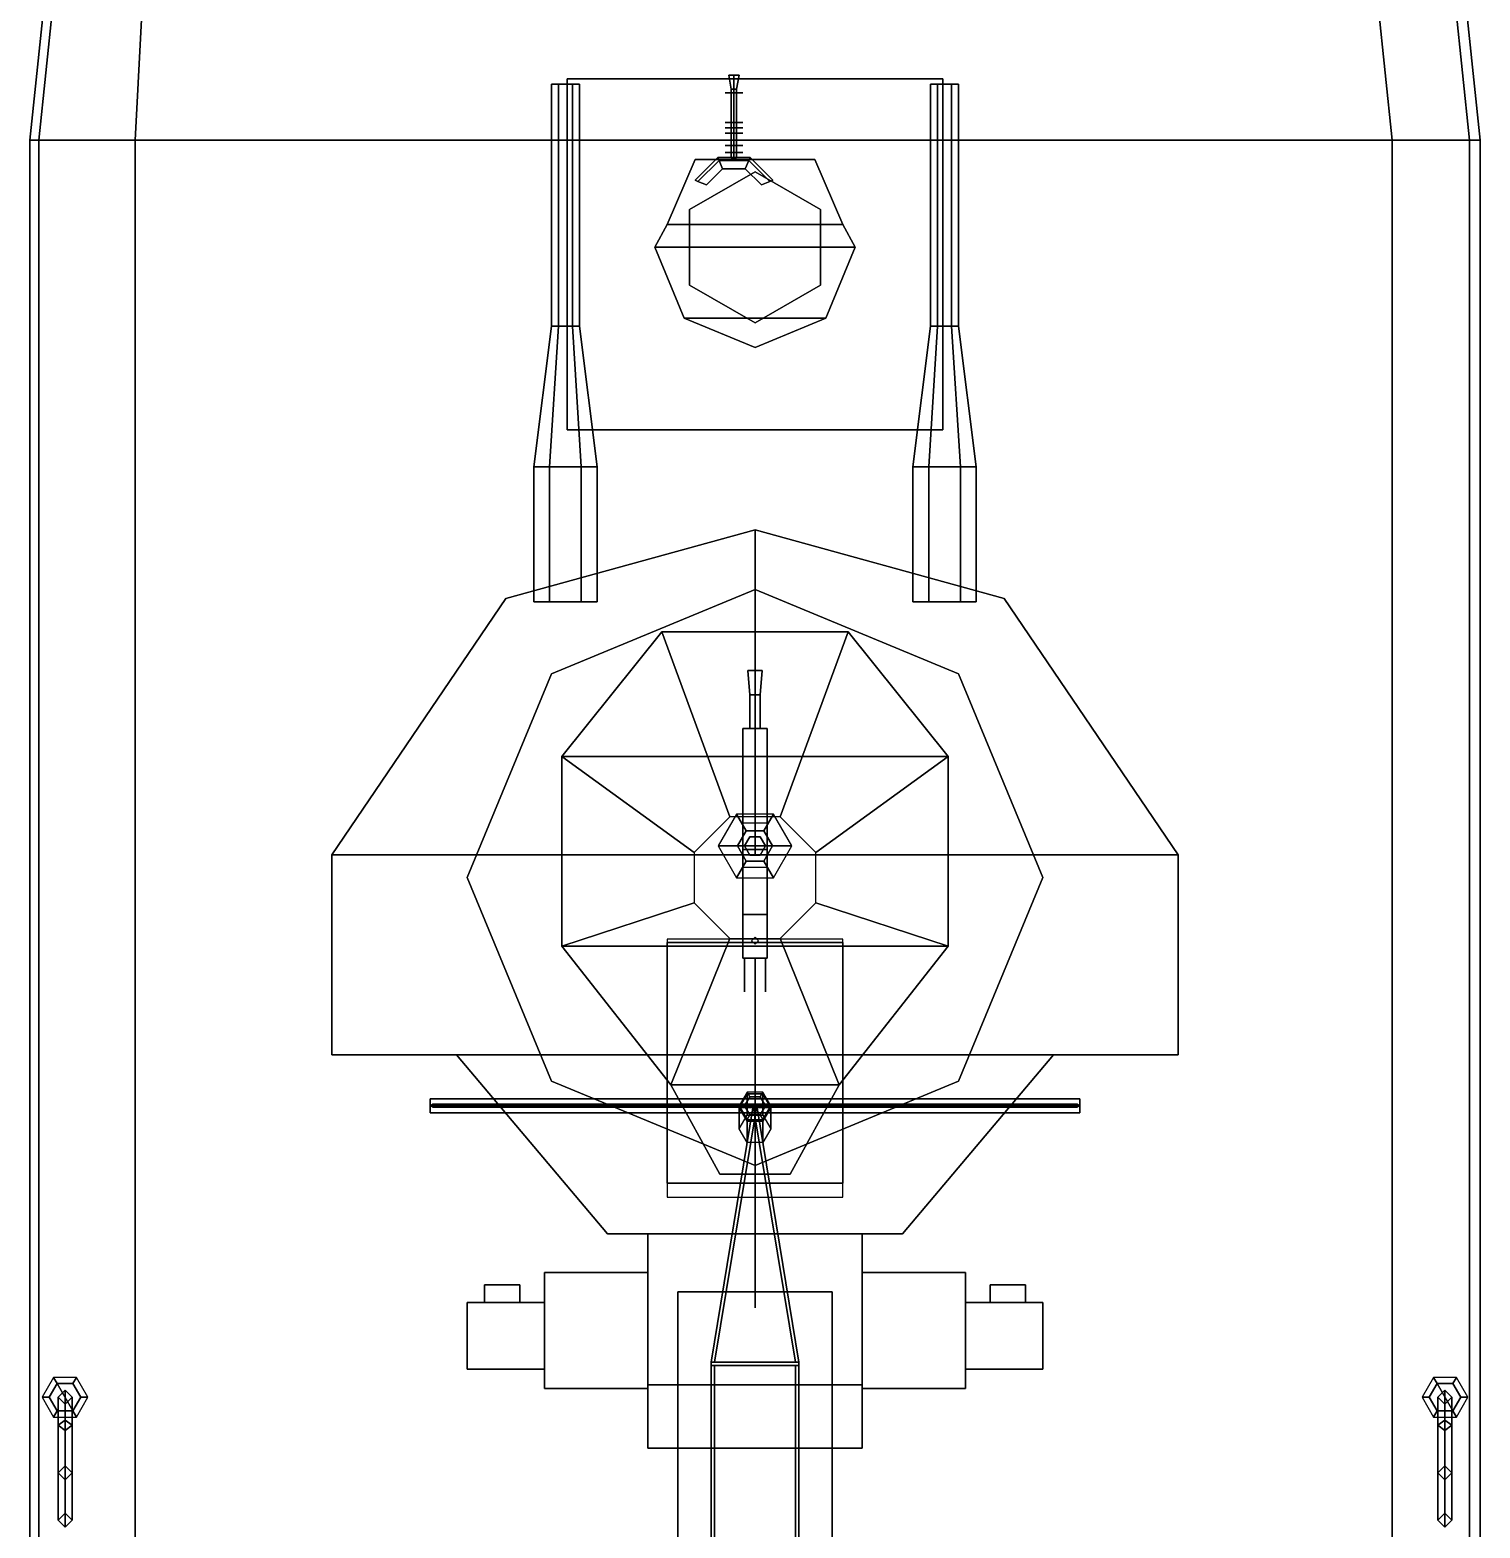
# Model space of a CAD drawing. Header units: millimetres. Extents: x -4.1 to 4.1, y -26.8 to 25.6.
# Drawn here: x -4.13 to 4.13, y 5.96 to 14.49 of the extents above; entities that cross this region are included whole.
import ezdxf

# ---------------------------------------------------------------- set-up
doc = ezdxf.new("R2010")
doc.units = ezdxf.units.MM
for name, color, linetype in [('barrel', 1, 'Continuous'), ('flag1', 1, 'Continuous'), ('flag2', 1, 'Continuous'), ('flag3', 1, 'Continuous'), ('gun', 1, 'Continuous'), ('gun_mount', 3, 'Continuous'), ('railing', 3, 'Continuous'), ('sleeve', 5, 'Continuous'), ('turret', 2, 'Continuous'), ('turrets', 2, 'Continuous')]:
    doc.layers.add(name, color=color, linetype=linetype)

msp = doc.modelspace()

# ---------------------------------------------------------------- linework, layer by layer
for points in [[(-3.93, 15.78, 1.39), (-4.13, 13.86, 1.39), (4.13, 13.86, 1.39), (3.93, 15.78, 1.39)], [(-3.93, 15.78, -0.12), (-4.13, 13.86, -0.12), (-4.13, 13.86, 1.39), (-3.93, 15.78, 1.39)], [(-3.88, 15.78, -0.3), (-4.08, 13.86, -0.3), (-4.13, 13.86, -0.12), (-3.93, 15.78, -0.12)], [(-3.43, 15.78, -0.87), (-3.53, 13.86, -0.87), (-4.08, 13.86, -0.3), (-3.88, 15.78, -0.3)], [(3.43, 15.78, -0.87), (3.63, 13.86, -0.87), (-3.53, 13.86, -0.87), (-3.43, 15.78, -0.87)], [(4.07, 13.86, -0.3), (3.63, 13.86, -0.87), (3.43, 15.78, -0.87), (3.87, 15.78, -0.3)], [(4.13, 13.86, -0.12), (4.07, 13.86, -0.3), (3.87, 15.78, -0.3), (3.93, 15.78, -0.12)], [(4.13, 13.86, 1.39), (4.13, 13.86, -0.12), (3.93, 15.78, -0.12), (3.93, 15.78, 1.39)], [(-1.07, 14.21, 2.39), (-1.07, 14.21, 1.39), (-1.07, 12.21, 1.39), (-1.07, 12.21, 2.39)], [(1.07, 12.21, 2.39), (1.07, 14.21, 2.39), (-1.07, 14.21, 2.39), (-1.07, 12.21, 2.39)], [(1.07, 14.21, 2.39), (1.07, 14.21, 1.39), (-1.07, 14.21, 1.39), (-1.07, 14.21, 2.39)], [(1.07, 12.21, 1.39), (1.07, 14.21, 1.39), (1.07, 14.21, 2.39), (1.07, 12.21, 2.39)], [(-4.13, 13.86, -0.12), (-4.08, 13.86, -0.3), (-4.08, -17.84, -0.3), (-4.13, -17.84, -0.12)], [(-4.13, 13.86, 1.39), (-4.13, 13.86, -0.12), (-4.13, -17.84, -0.12), (-4.13, -17.84, 1.39)], [(4.13, -17.84, 1.39), (4.13, 13.86, 1.39), (-4.13, 13.86, 1.39), (-4.13, -17.84, 1.39)], [(-4.08, 13.86, -0.3), (-3.53, 13.86, -0.87), (-3.53, -17.84, -0.87), (-4.08, -17.84, -0.3)], [(-3.53, -17.84, -0.87), (-3.53, 13.86, -0.87), (3.63, 13.86, -0.87), (3.63, -17.84, -0.87)], [(3.63, -17.84, -0.87), (3.63, 13.86, -0.87), (4.07, 13.86, -0.3), (4.07, -17.84, -0.3)], [(4.07, -17.84, -0.3), (4.07, 13.86, -0.3), (4.13, 13.86, -0.12), (4.13, -17.84, -0.12)], [(4.13, -17.84, -0.12), (4.13, 13.86, -0.12), (4.13, 13.86, 1.39), (4.13, -17.84, 1.39)], [(-1.07, 12.21, 2.39), (-1.07, 12.21, 1.39), (1.07, 12.21, 1.39), (1.07, 12.21, 2.39)], [(0, 11.3, 1.39), (-1.1597, 10.8197, 1.39), (-1.1597, 10.8197, 1.64), (0, 11.3, 1.64)], [(1.1597, 10.8197, 1.39), (0, 11.3, 1.39), (0, 11.3, 1.64), (1.1597, 10.8197, 1.64)], [(-0.53, 11.06, 6.58), (-0.53, 11.06, 4.62), (-1.1, 10.35, 4.62), (-1.1, 10.35, 6.58)], [(1.1, 10.35, 6.58), (0.53, 11.06, 6.58), (-0.53, 11.06, 6.58), (-1.1, 10.35, 6.58)], [(-0.1435, 10.0065, 4.06), (-0.3465, 9.8035, 4.06), (-1.1, 10.35, 4.62), (-0.53, 11.06, 4.62)], [(-1.1, 10.35, 6.58), (-0.53, 11.06, 6.58), (-0.53, 11.06, 7.52), (-1.1, 10.35, 7.52)], [(0.53, 11.06, 6.58), (0.53, 11.06, 4.62), (-0.53, 11.06, 4.62), (-0.53, 11.06, 6.58)], [(0.1435, 10.0065, 4.06), (-0.1435, 10.0065, 4.06), (-0.53, 11.06, 4.62), (0.53, 11.06, 4.62)], [(0.53, 11.06, 6.58), (-0.53, 11.06, 6.58), (-0.53, 11.06, 7.52), (0.53, 11.06, 7.52)], [(0.3465, 9.8035, 4.06), (0.1435, 10.0065, 4.06), (0.53, 11.06, 4.62), (1.1, 10.35, 4.62)], [(1.1, 10.35, 4.62), (0.53, 11.06, 4.62), (0.53, 11.06, 6.58), (1.1, 10.35, 6.58)], [(1.1, 10.35, 6.58), (0.53, 11.06, 6.58), (0.53, 11.06, 7.52), (1.1, 10.35, 7.52)], [(-1.1597, 10.8197, 1.39), (-1.64, 9.66, 1.39), (-1.64, 9.66, 1.64), (-1.1597, 10.8197, 1.64)], [(1.64, 9.66, 1.39), (1.1597, 10.8197, 1.39), (1.1597, 10.8197, 1.64), (1.64, 9.66, 1.64)], [(-1.1, 10.35, 6.58), (-1.1, 10.35, 4.62), (-1.1, 9.27, 4.62), (-1.1, 9.27, 6.58)], [(1.1, 9.27, 6.58), (1.1, 10.35, 6.58), (-1.1, 10.35, 6.58), (-1.1, 9.27, 6.58)], [(-0.3465, 9.8035, 4.06), (-0.3465, 9.5165, 4.06), (-1.1, 9.27, 4.62), (-1.1, 10.35, 4.62)], [(-1.1, 9.27, 6.58), (-1.1, 10.35, 6.58), (-1.1, 10.35, 7.52), (-1.1, 9.27, 7.52)], [(0.3465, 9.5165, 4.06), (0.3465, 9.8035, 4.06), (1.1, 10.35, 4.62), (1.1, 9.27, 4.62)], [(1.1, 9.27, 4.62), (1.1, 10.35, 4.62), (1.1, 10.35, 6.58), (1.1, 9.27, 6.58)], [(1.1, 9.27, 6.58), (1.1, 10.35, 6.58), (1.1, 10.35, 7.52), (1.1, 9.27, 7.52)], [(-1.64, 9.66, 1.39), (-1.1597, 8.5003, 1.39), (-1.1597, 8.5003, 1.64), (-1.64, 9.66, 1.64)], [(1.1597, 8.5003, 1.39), (1.64, 9.66, 1.39), (1.64, 9.66, 1.64), (1.1597, 8.5003, 1.64)], [(-0.3465, 9.5165, 4.06), (-0.1435, 9.3135, 4.06), (-0.48, 8.48, 4.62), (-1.1, 9.27, 4.62)], [(0.1435, 9.3135, 4.06), (0.3465, 9.5165, 4.06), (1.1, 9.27, 4.62), (0.48, 8.48, 4.62)], [(0.5, 7.84, 12.22), (0.5, 9.31, 12.22), (-0.5, 9.31, 12.22), (-0.5, 7.84, 12.22)], [(-0.1435, 9.3135, 4.06), (0.1435, 9.3135, 4.06), (0.48, 8.48, 4.62), (-0.48, 8.48, 4.62)], [(0.48, 8.48, 6.58), (1.1, 9.27, 6.58), (-1.1, 9.27, 6.58), (-0.48, 8.48, 6.58)], [(-1.1, 9.27, 6.58), (-1.1, 9.27, 4.62), (-0.48, 8.48, 4.62), (-0.48, 8.48, 6.58)], [(-0.48, 8.48, 6.58), (-1.1, 9.27, 6.58), (-1.1, 9.27, 7.52), (-0.48, 8.48, 7.52)], [(0.5, 9.29, 12.22), (0.5, 9.29, 13.42), (-0.5, 9.29, 13.42), (-0.5, 9.29, 12.22)], [(-0.5, 7.92, 12.22), (-0.5, 9.29, 12.22), (-0.5, 9.29, 13.42), (-0.5, 7.92, 13.42)], [(0.48, 8.48, 4.62), (1.1, 9.27, 4.62), (1.1, 9.27, 6.58), (0.48, 8.48, 6.58)], [(0.48, 8.48, 6.58), (1.1, 9.27, 6.58), (1.1, 9.27, 7.52), (0.48, 8.48, 7.52)], [(0.5, 7.92, 12.22), (0.5, 9.29, 12.22), (0.5, 9.29, 13.42), (0.5, 7.92, 13.42)], [(0, 8.3, 11.37), (0, 8.32, 11.37), (0, 9.2, 12.22), (0, 8.3, 12.22)], [(-1.1597, 8.5003, 1.39), (0, 8.02, 1.39), (0, 8.02, 1.64), (-1.1597, 8.5003, 1.64)], [(-0.48, 8.48, 6.58), (-0.48, 8.48, 4.62), (0.48, 8.48, 4.62), (0.48, 8.48, 6.58)], [(-0.48, 8.48, 6.58), (-0.48, 8.48, 6.4), (-0.2, 7.97, 6.4), (-0.2, 7.97, 6.58)], [(0.2, 7.97, 6.58), (0.48, 8.48, 6.58), (-0.48, 8.48, 6.58), (-0.2, 7.97, 6.58)], [(-0.2, 7.97, 6.4), (-0.48, 8.48, 6.4), (0.48, 8.48, 6.4), (0.2, 7.97, 6.4)], [(-0.2, 7.97, 6.58), (-0.48, 8.48, 6.58), (-0.48, 8.48, 7.52), (-0.2, 7.97, 7.52)], [(0, 8.02, 1.39), (1.1597, 8.5003, 1.39), (1.1597, 8.5003, 1.64), (0, 8.02, 1.64)], [(0.2, 7.97, 6.4), (0.48, 8.48, 6.4), (0.48, 8.48, 6.58), (0.2, 7.97, 6.58)], [(0.2, 7.97, 6.58), (0.48, 8.48, 6.58), (0.48, 8.48, 7.52), (0.2, 7.97, 7.52)], [(-1.85, 8.4, 13.98), (-1.85, 8.36, 14.02), (1.85, 8.36, 14.02), (1.85, 8.4, 13.98)], [(-1.85, 8.36, 13.94), (-1.85, 8.4, 13.98), (1.85, 8.4, 13.98), (1.85, 8.36, 13.94)], [(-1.85, 8.36, 13.94), (-1.85, 8.32, 13.98), (-1.85, 8.36, 14.02), (-1.85, 8.4, 13.98)], [(-0.1233, 8.3687, 6.5662), (-0.1379, 8.36, 6.5628), (-1.8497, 8.36, 13.9778), (-1.8351, 8.3687, 13.9811)], [(-1.8357, 8.3687, 13.9775), (-1.8487, 8.36, 13.985), (-0.0087, 8.36, 17.172), (0.0043, 8.3687, 17.1645)], [(-1.8357, 8.3513, 13.9775), (-1.8357, 8.3687, 13.9775), (0.0043, 8.3687, 17.1645), (0.0043, 8.3513, 17.1645)], [(-0.1233, 8.3513, 6.5662), (-0.1233, 8.3687, 6.5662), (-1.8351, 8.3687, 13.9811), (-1.8351, 8.3513, 13.9811)], [(-0.045, 8.4379, 12.22), (-0.09, 8.36, 12.22), (-0.06, 8.36, 17.19), (-0.03, 8.412, 17.19)], [(-0.045, 8.4279, 5.2414), (-0.09, 8.35, 5.24), (-0.09, 8.2282, 12.2189), (-0.045, 8.3061, 12.2203)], [(-0.09, 8.35, 5.24), (-0.045, 8.4279, 5.2414), (0.045, 8.4279, 5.2414), (0.09, 8.35, 5.24)], [(0.03, 8.412, 17.19), (-0.03, 8.412, 17.19), (-0.06, 8.36, 17.19), (0.06, 8.36, 17.19)], [(0.045, 8.4379, 12.22), (-0.045, 8.4379, 12.22), (-0.03, 8.412, 17.19), (0.03, 8.412, 17.19)], [(0.045, 8.4279, 5.2414), (-0.045, 8.4279, 5.2414), (-0.045, 8.3061, 12.2203), (0.045, 8.3061, 12.2203)], [(1.8487, 8.36, 13.985), (1.8357, 8.3687, 13.9775), (-0.0043, 8.3687, 17.1645), (0.0087, 8.36, 17.172)], [(1.8357, 8.3687, 13.9775), (1.8357, 8.3513, 13.9775), (-0.0043, 8.3513, 17.1645), (-0.0043, 8.3687, 17.1645)], [(0.09, 8.36, 12.22), (0.045, 8.4379, 12.22), (0.03, 8.412, 17.19), (0.06, 8.36, 17.19)], [(0.09, 8.35, 5.24), (0.045, 8.4279, 5.2414), (0.045, 8.3061, 12.2203), (0.09, 8.2282, 12.2189)], [(0.1379, 8.36, 6.5628), (0.1233, 8.3687, 6.5662), (1.8351, 8.3687, 13.9811), (1.8497, 8.36, 13.9778)], [(0.1233, 8.3687, 6.5662), (0.1233, 8.3513, 6.5662), (1.8351, 8.3513, 13.9811), (1.8351, 8.3687, 13.9811)], [(1.85, 8.4, 13.98), (1.85, 8.36, 14.02), (1.85, 8.32, 13.98), (1.85, 8.36, 13.94)], [(-1.85, 8.36, 14.02), (-1.85, 8.32, 13.98), (1.85, 8.32, 13.98), (1.85, 8.36, 14.02)], [(-1.85, 8.32, 13.98), (-1.85, 8.36, 13.94), (1.85, 8.36, 13.94), (1.85, 8.32, 13.98)], [(-0.1379, 8.36, 6.5628), (-0.1233, 8.3513, 6.5662), (-1.8351, 8.3513, 13.9811), (-1.8497, 8.36, 13.9778)], [(-1.8487, 8.36, 13.985), (-1.8357, 8.3513, 13.9775), (0.0043, 8.3513, 17.1645), (-0.0087, 8.36, 17.172)], [(-0.25, 6.9, 16.45), (-0.23, 6.9, 16.45), (0.01, 8.36, 16.98), (-0.01, 8.36, 16.98)], [(-0.01, 8.36, 16.96), (0.01, 8.36, 16.96), (-0.23, 6.9, 16.43), (-0.25, 6.9, 16.43)], [(-0.01, 8.36, 16.98), (-0.01, 8.36, 16.96), (-0.25, 6.9, 16.43), (-0.25, 6.9, 16.45)], [(-0.23, 6.9, 16.45), (-0.23, 6.9, 16.43), (0.01, 8.36, 16.96), (0.01, 8.36, 16.98)], [(-0.09, 8.36, 12.22), (-0.045, 8.2821, 12.22), (-0.03, 8.308, 17.19), (-0.06, 8.36, 17.19)], [(-0.09, 8.35, 5.24), (-0.045, 8.2721, 5.2386), (-0.045, 8.1503, 12.2176), (-0.09, 8.2282, 12.2189)], [(-0.045, 8.2721, 5.2386), (-0.09, 8.35, 5.24), (0.09, 8.35, 5.24), (0.045, 8.2721, 5.2386)], [(0.06, 8.36, 17.19), (-0.06, 8.36, 17.19), (-0.03, 8.308, 17.19), (0.03, 8.308, 17.19)], [(-0.045, 8.2821, 12.22), (0.045, 8.2821, 12.22), (0.03, 8.308, 17.19), (-0.03, 8.308, 17.19)], [(0.23, 6.9, 16.45), (0.25, 6.9, 16.45), (0.01, 8.36, 16.98), (-0.01, 8.36, 16.98)], [(-0.01, 8.36, 16.98), (-0.01, 8.36, 16.96), (0.23, 6.9, 16.43), (0.23, 6.9, 16.45)], [(-0.01, 8.36, 16.96), (0.01, 8.36, 16.96), (0.25, 6.9, 16.43), (0.23, 6.9, 16.43)], [(1.8357, 8.3513, 13.9775), (1.8487, 8.36, 13.985), (0.0087, 8.36, 17.172), (-0.0043, 8.3513, 17.1645)], [(0.25, 6.9, 16.45), (0.25, 6.9, 16.43), (0.01, 8.36, 16.96), (0.01, 8.36, 16.98)], [(0.045, 8.2821, 12.22), (0.09, 8.36, 12.22), (0.06, 8.36, 17.19), (0.03, 8.308, 17.19)], [(0.045, 8.2721, 5.2386), (0.09, 8.35, 5.24), (0.09, 8.2282, 12.2189), (0.045, 8.1503, 12.2176)], [(0.1233, 8.3513, 6.5662), (0.1379, 8.36, 6.5628), (1.8497, 8.36, 13.9778), (1.8351, 8.3513, 13.9811)], [(-0.045, 8.2721, 5.2386), (0.045, 8.2721, 5.2386), (0.045, 8.1503, 12.2176), (-0.045, 8.1503, 12.2176)], [(-0.2, 7.97, 6.58), (-0.2, 7.97, 6.4), (0.2, 7.97, 6.4), (0.2, 7.97, 6.58)], [(0.2, 7.97, 6.58), (-0.2, 7.97, 6.58), (-0.2, 7.97, 7.52), (0.2, 7.97, 7.52)], [(0.5, 7.92, 12.22), (0.5, 7.92, 13.42), (-0.5, 7.92, 13.42), (-0.5, 7.92, 12.22)], [(0.44, 7.3, 1.58), (0.44, 7.3, 1.39), (-0.44, 7.3, 1.39), (-0.44, 7.3, 1.58)], [(0.44, 5.05, 1.58), (0.44, 7.3, 1.58), (-0.44, 7.3, 1.58), (-0.44, 5.05, 1.58)], [(-0.44, 7.3, 1.58), (-0.44, 7.3, 1.39), (-0.44, 5.05, 1.39), (-0.44, 5.05, 1.58)], [(0.44, 5.05, 1.39), (0.44, 7.3, 1.39), (0.44, 7.3, 1.58), (0.44, 5.05, 1.58)], [(0.25, 6.9, 16.45), (0.25, 6.9, 16.43), (-0.25, 6.9, 16.43), (-0.25, 6.9, 16.45)], [(0.25, 6.88, 16.45), (0.25, 6.9, 16.45), (-0.25, 6.9, 16.45), (-0.25, 6.88, 16.45)], [(-0.25, 6.88, 16.43), (-0.25, 6.9, 16.43), (0.25, 6.9, 16.43), (0.25, 6.88, 16.43)], [(-0.25, 6.9, 16.45), (-0.25, 6.9, 16.43), (-0.25, 6.88, 16.43), (-0.25, 6.88, 16.45)], [(-0.25, 6.88, 16.45), (-0.25, 6.88, 16.43), (0.25, 6.88, 16.43), (0.25, 6.88, 16.45)], [(-0.23, -12.15, 10.16), (-0.25, -12.15, 10.16), (-0.25, 6.88, 16.43), (-0.23, 6.88, 16.43)], [(-0.25, 6.88, 16.45), (-0.25, 6.88, 16.43), (-0.25, -12.15, 10.16), (-0.25, -12.15, 10.18)], [(-0.23, 6.88, 16.45), (-0.25, 6.88, 16.45), (-0.25, -12.15, 10.18), (-0.23, -12.15, 10.18)], [(-0.23, -12.15, 10.18), (-0.23, -12.15, 10.16), (-0.23, 6.88, 16.43), (-0.23, 6.88, 16.45)], [(0.25, 6.88, 16.45), (0.23, 6.88, 16.45), (0.23, -12.15, 10.18), (0.25, -12.15, 10.18)], [(0.23, 6.88, 16.45), (0.23, 6.88, 16.43), (0.23, -12.15, 10.16), (0.23, -12.15, 10.18)], [(0.25, -12.15, 10.16), (0.23, -12.15, 10.16), (0.23, 6.88, 16.43), (0.25, 6.88, 16.43)], [(0.25, 6.88, 16.43), (0.25, 6.9, 16.43), (0.25, 6.9, 16.45), (0.25, 6.88, 16.45)], [(0.25, -12.15, 10.18), (0.25, -12.15, 10.16), (0.25, 6.88, 16.43), (0.25, 6.88, 16.45)], [(-3.995, 6.8126, 1.39), (-4.06, 6.7, 1.39), (-4.02, 6.7, 2.39), (-3.975, 6.7779, 2.39)], [(-3.885, 6.6221, 2.39), (-3.975, 6.7779, 2.39), (-4.02, 6.7, 2.39), (-3.975, 6.6221, 2.39)], [(-3.865, 6.8126, 1.39), (-3.995, 6.8126, 1.39), (-3.975, 6.7779, 2.39), (-3.885, 6.7779, 2.39)], [(-3.84, 6.7, 2.39), (-3.885, 6.7779, 2.39), (-3.975, 6.7779, 2.39), (-3.885, 6.6221, 2.39)], [(-3.8, 6.7, 1.39), (-3.865, 6.8126, 1.39), (-3.885, 6.7779, 2.39), (-3.84, 6.7, 2.39)], [(3.865, 6.8126, 1.39), (3.8, 6.7, 1.39), (3.84, 6.7, 2.39), (3.885, 6.7779, 2.39)], [(3.975, 6.6221, 2.39), (3.885, 6.7779, 2.39), (3.84, 6.7, 2.39), (3.885, 6.6221, 2.39)], [(3.995, 6.8126, 1.39), (3.865, 6.8126, 1.39), (3.885, 6.7779, 2.39), (3.975, 6.7779, 2.39)], [(4.02, 6.7, 2.39), (3.975, 6.7779, 2.39), (3.885, 6.7779, 2.39), (3.975, 6.6221, 2.39)], [(4.06, 6.7, 1.39), (3.995, 6.8126, 1.39), (3.975, 6.7779, 2.39), (4.02, 6.7, 2.39)], [(-4.06, 6.7, 1.39), (-3.995, 6.5874, 1.39), (-3.975, 6.6221, 2.39), (-4.02, 6.7, 2.39)], [(-3.93, 6.74, 2.63), (-3.97, 6.7, 2.6), (-3.97, 6.54, 3.04), (-3.93, 6.57, 3.08)], [(-3.93, 6.74, 2.39), (-3.97, 6.7, 2.39), (-3.97, 6.7, 2.6), (-3.93, 6.74, 2.63)], [(-3.97, 6.7, 2.6), (-3.93, 6.66, 2.57), (-3.93, 6.51, 3), (-3.97, 6.54, 3.04)], [(-3.97, 6.7, 2.39), (-3.93, 6.66, 2.39), (-3.93, 6.66, 2.57), (-3.97, 6.7, 2.6)], [(-3.89, 6.7, 2.6), (-3.93, 6.74, 2.63), (-3.93, 6.57, 3.08), (-3.89, 6.54, 3.04)], [(-3.89, 6.7, 2.39), (-3.93, 6.74, 2.39), (-3.93, 6.74, 2.63), (-3.89, 6.7, 2.6)], [(-3.93, 6.66, 2.57), (-3.89, 6.7, 2.6), (-3.89, 6.54, 3.04), (-3.93, 6.51, 3)], [(-3.93, 6.66, 2.39), (-3.89, 6.7, 2.39), (-3.89, 6.7, 2.6), (-3.93, 6.66, 2.57)], [(-3.865, 6.5874, 1.39), (-3.8, 6.7, 1.39), (-3.84, 6.7, 2.39), (-3.885, 6.6221, 2.39)], [(3.8, 6.7, 1.39), (3.865, 6.5874, 1.39), (3.885, 6.6221, 2.39), (3.84, 6.7, 2.39)], [(3.93, 6.74, 2.63), (3.89, 6.7, 2.6), (3.89, 6.54, 3.04), (3.93, 6.57, 3.08)], [(3.93, 6.74, 2.39), (3.89, 6.7, 2.39), (3.89, 6.7, 2.6), (3.93, 6.74, 2.63)], [(3.89, 6.7, 2.6), (3.93, 6.66, 2.57), (3.93, 6.51, 3), (3.89, 6.54, 3.04)], [(3.89, 6.7, 2.39), (3.93, 6.66, 2.39), (3.93, 6.66, 2.57), (3.89, 6.7, 2.6)], [(3.97, 6.7, 2.6), (3.93, 6.74, 2.63), (3.93, 6.57, 3.08), (3.97, 6.54, 3.04)], [(3.97, 6.7, 2.39), (3.93, 6.74, 2.39), (3.93, 6.74, 2.63), (3.97, 6.7, 2.6)], [(3.93, 6.66, 2.57), (3.97, 6.7, 2.6), (3.97, 6.54, 3.04), (3.93, 6.51, 3)], [(3.93, 6.66, 2.39), (3.97, 6.7, 2.39), (3.97, 6.7, 2.6), (3.93, 6.66, 2.57)], [(3.995, 6.5874, 1.39), (4.06, 6.7, 1.39), (4.02, 6.7, 2.39), (3.975, 6.6221, 2.39)], [(-3.995, 6.5874, 1.39), (-3.865, 6.5874, 1.39), (-3.885, 6.6221, 2.39), (-3.975, 6.6221, 2.39)], [(3.865, 6.5874, 1.39), (3.995, 6.5874, 1.39), (3.975, 6.6221, 2.39), (3.885, 6.6221, 2.39)], [(-3.93, 6.57, 3.08), (-3.97, 6.54, 3.04), (-3.97, 6.27, 3.49), (-3.93, 6.31, 3.52)], [(-3.97, 6.54, 3.04), (-3.93, 6.51, 3), (-3.93, 6.23, 3.46), (-3.97, 6.27, 3.49)], [(-3.89, 6.54, 3.04), (-3.93, 6.57, 3.08), (-3.93, 6.31, 3.52), (-3.89, 6.27, 3.49)], [(-3.93, 6.51, 3), (-3.89, 6.54, 3.04), (-3.89, 6.27, 3.49), (-3.93, 6.23, 3.46)], [(3.93, 6.57, 3.08), (3.89, 6.54, 3.04), (3.89, 6.27, 3.49), (3.93, 6.31, 3.52)], [(3.89, 6.54, 3.04), (3.93, 6.51, 3), (3.93, 6.23, 3.46), (3.89, 6.27, 3.49)], [(3.97, 6.54, 3.04), (3.93, 6.57, 3.08), (3.93, 6.31, 3.52), (3.97, 6.27, 3.49)], [(3.93, 6.51, 3), (3.97, 6.54, 3.04), (3.97, 6.27, 3.49), (3.93, 6.23, 3.46)], [(-3.93, 6.31, 3.52), (-3.97, 6.27, 3.49), (-3.97, 6, 3.63), (-3.93, 6.04, 3.66)], [(-3.97, 6.27, 3.49), (-3.93, 6.23, 3.46), (-3.93, 5.96, 3.6), (-3.97, 6, 3.63)], [(-3.89, 6.27, 3.49), (-3.93, 6.31, 3.52), (-3.93, 6.04, 3.66), (-3.89, 6, 3.63)], [(-3.93, 6.23, 3.46), (-3.89, 6.27, 3.49), (-3.89, 6, 3.63), (-3.93, 5.96, 3.6)], [(3.93, 6.31, 3.52), (3.89, 6.27, 3.49), (3.89, 6, 3.63), (3.93, 6.04, 3.66)], [(3.89, 6.27, 3.49), (3.93, 6.23, 3.46), (3.93, 5.96, 3.6), (3.89, 6, 3.63)], [(3.97, 6.27, 3.49), (3.93, 6.31, 3.52), (3.93, 6.04, 3.66), (3.97, 6, 3.63)], [(3.93, 6.23, 3.46), (3.97, 6.27, 3.49), (3.97, 6, 3.63), (3.93, 5.96, 3.6)], [(-3.93, 6.04, 3.66), (-3.97, 6, 3.63), (-3.93, 5.96, 3.6), (-3.89, 6, 3.63)], [(3.93, 6.04, 3.66), (3.89, 6, 3.63), (3.93, 5.96, 3.6), (3.97, 6, 3.63)]]:
    msp.add_3dface(points)
at = {"layer": 'barrel'}
for points in [[(-1.16, 12.8, 3.37), (-1.12, 12.8, 3.4393), (-1.12, 14.18, 3.4393), (-1.16, 14.18, 3.37)], [(-1.12, 12.8, 3.3007), (-1.16, 12.8, 3.37), (-1.16, 14.18, 3.37), (-1.12, 14.18, 3.3007)], [(-1.12, 14.18, 3.4393), (-1.04, 14.18, 3.4393), (-1, 14.18, 3.37), (-1.16, 14.18, 3.37)], [(-1.16, 14.18, 3.37), (-1, 14.18, 3.37), (-1.04, 14.18, 3.3007), (-1.12, 14.18, 3.3007)], [(-1.12, 12.8, 3.4393), (-1.04, 12.8, 3.4393), (-1.04, 14.18, 3.4393), (-1.12, 14.18, 3.4393)], [(-1.04, 12.8, 3.3007), (-1.12, 12.8, 3.3007), (-1.12, 14.18, 3.3007), (-1.04, 14.18, 3.3007)], [(-1.04, 12.8, 3.4393), (-1, 12.8, 3.37), (-1, 14.18, 3.37), (-1.04, 14.18, 3.4393)], [(-1, 12.8, 3.37), (-1.04, 12.8, 3.3007), (-1.04, 14.18, 3.3007), (-1, 14.18, 3.37)], [(1, 12.8, 3.37), (1.04, 12.8, 3.4393), (1.04, 14.18, 3.4393), (1, 14.18, 3.37)], [(1.04, 12.8, 3.3007), (1, 12.8, 3.37), (1, 14.18, 3.37), (1.04, 14.18, 3.3007)], [(1.04, 14.18, 3.4393), (1.12, 14.18, 3.4393), (1.16, 14.18, 3.37), (1, 14.18, 3.37)], [(1, 14.18, 3.37), (1.16, 14.18, 3.37), (1.12, 14.18, 3.3007), (1.04, 14.18, 3.3007)], [(1.04, 12.8, 3.4393), (1.12, 12.8, 3.4393), (1.12, 14.18, 3.4393), (1.04, 14.18, 3.4393)], [(1.12, 12.8, 3.3007), (1.04, 12.8, 3.3007), (1.04, 14.18, 3.3007), (1.12, 14.18, 3.3007)], [(1.12, 12.8, 3.4393), (1.16, 12.8, 3.37), (1.16, 14.18, 3.37), (1.12, 14.18, 3.4393)], [(1.16, 12.8, 3.37), (1.12, 12.8, 3.3007), (1.12, 14.18, 3.3007), (1.16, 14.18, 3.37)], [(-1.16, 12.8, 3.37), (-1.12, 12.8, 3.3007), (-1.17, 12, 3.2141), (-1.26, 12, 3.37)], [(-1.12, 12.8, 3.4393), (-1.16, 12.8, 3.37), (-1.26, 12, 3.37), (-1.17, 12, 3.5259)], [(-1.12, 12.8, 3.3007), (-1.04, 12.8, 3.3007), (-0.99, 12, 3.2141), (-1.17, 12, 3.2141)], [(-1.04, 12.8, 3.4393), (-1.12, 12.8, 3.4393), (-1.17, 12, 3.5259), (-0.99, 12, 3.5259)], [(-1.04, 12.8, 3.3007), (-1, 12.8, 3.37), (-0.9, 12, 3.37), (-0.99, 12, 3.2141)], [(-1, 12.8, 3.37), (-1.04, 12.8, 3.4393), (-0.99, 12, 3.5259), (-0.9, 12, 3.37)], [(1, 12.8, 3.37), (1.04, 12.8, 3.3007), (0.99, 12, 3.2141), (0.9, 12, 3.37)], [(1.04, 12.8, 3.4393), (1, 12.8, 3.37), (0.9, 12, 3.37), (0.99, 12, 3.5259)], [(1.04, 12.8, 3.3007), (1.12, 12.8, 3.3007), (1.17, 12, 3.2141), (0.99, 12, 3.2141)], [(1.12, 12.8, 3.4393), (1.04, 12.8, 3.4393), (0.99, 12, 3.5259), (1.17, 12, 3.5259)], [(1.12, 12.8, 3.3007), (1.16, 12.8, 3.37), (1.26, 12, 3.37), (1.17, 12, 3.2141)], [(1.16, 12.8, 3.37), (1.12, 12.8, 3.4393), (1.17, 12, 3.5259), (1.26, 12, 3.37)], [(-1.26, 11.23, 3.37), (-1.17, 11.23, 3.5259), (-1.17, 12, 3.5259), (-1.26, 12, 3.37)], [(-1.17, 11.23, 3.2141), (-1.26, 11.23, 3.37), (-1.26, 12, 3.37), (-1.17, 12, 3.2141)], [(-1.17, 11.23, 3.5259), (-0.99, 11.23, 3.5259), (-0.99, 12, 3.5259), (-1.17, 12, 3.5259)], [(-0.99, 11.23, 3.2141), (-1.17, 11.23, 3.2141), (-1.17, 12, 3.2141), (-0.99, 12, 3.2141)], [(-0.99, 11.23, 3.5259), (-0.9, 11.23, 3.37), (-0.9, 12, 3.37), (-0.99, 12, 3.5259)], [(-0.9, 11.23, 3.37), (-0.99, 11.23, 3.2141), (-0.99, 12, 3.2141), (-0.9, 12, 3.37)], [(0.99, 11.23, 3.2141), (0.9, 11.23, 3.37), (0.9, 12, 3.37), (0.99, 12, 3.2141)], [(0.9, 11.23, 3.37), (0.99, 11.23, 3.5259), (0.99, 12, 3.5259), (0.9, 12, 3.37)], [(1.17, 11.23, 3.2141), (0.99, 11.23, 3.2141), (0.99, 12, 3.2141), (1.17, 12, 3.2141)], [(0.99, 11.23, 3.5259), (1.17, 11.23, 3.5259), (1.17, 12, 3.5259), (0.99, 12, 3.5259)], [(1.26, 11.23, 3.37), (1.17, 11.23, 3.2141), (1.17, 12, 3.2141), (1.26, 12, 3.37)], [(1.17, 11.23, 3.5259), (1.26, 11.23, 3.37), (1.26, 12, 3.37), (1.17, 12, 3.5259)], [(-0.03, 10.7, 7.93), (0, 10.7, 7.96), (0, 10.84, 7.97), (-0.04, 10.84, 7.93)], [(0, 10.7, 7.9), (-0.03, 10.7, 7.93), (-0.04, 10.84, 7.93), (0, 10.84, 7.89)], [(0, 10.84, 7.97), (0.04, 10.84, 7.93), (0, 10.84, 7.89), (-0.04, 10.84, 7.93)], [(0, 10.7, 7.96), (0.03, 10.7, 7.93), (0.04, 10.84, 7.93), (0, 10.84, 7.97)], [(0.03, 10.7, 7.93), (0, 10.7, 7.9), (0, 10.84, 7.89), (0.04, 10.84, 7.93)], [(-0.03, 10.51, 7.93), (0, 10.51, 7.96), (0, 10.7, 7.96), (-0.03, 10.7, 7.93)], [(0, 10.51, 7.9), (-0.03, 10.51, 7.93), (-0.03, 10.7, 7.93), (0, 10.7, 7.9)], [(0, 10.51, 7.96), (0.03, 10.51, 7.93), (0.03, 10.7, 7.93), (0, 10.7, 7.96)], [(0.03, 10.51, 7.93), (0, 10.51, 7.9), (0, 10.7, 7.9), (0.03, 10.7, 7.93)], [(-0.07, 9.82, 7.93), (0, 9.82, 8), (0, 10.51, 8), (-0.07, 10.51, 7.93)], [(0, 9.82, 7.86), (-0.07, 9.82, 7.93), (-0.07, 10.51, 7.93), (0, 10.51, 7.86)], [(0, 10.51, 8), (0.07, 10.51, 7.93), (0, 10.51, 7.86), (-0.07, 10.51, 7.93)], [(0, 9.82, 8), (0.07, 9.82, 7.93), (0.07, 10.51, 7.93), (0, 10.51, 8)], [(0.07, 9.82, 7.93), (0, 9.82, 7.86), (0, 10.51, 7.86), (0.07, 10.51, 7.93)]]:
    msp.add_3dface(points, dxfattribs=at)
at = {"layer": 'flag1'}
for points in [[(0, 8.3, 15.81), (0, 8.01, 15.81), (0, 8.01, 16.43), (0, 8.3, 16.43)], [(0, 8.3, 16.43), (0, 8.01, 16.43), (0, 8.01, 15.81), (0, 8.3, 15.81)]]:
    msp.add_3dface(points, dxfattribs=at)
at = {"layer": 'flag2'}
for points in [[(0, 8.01, 15.81), (0, 7.61, 15.81), (0, 7.61, 16.43), (0, 8.01, 16.43)], [(0, 8.01, 16.43), (0, 7.61, 16.43), (0, 7.61, 15.81), (0, 8.01, 15.81)]]:
    msp.add_3dface(points, dxfattribs=at)
at = {"layer": 'flag3'}
for points in [[(0, 7.61, 16.43), (0, 7.21, 16.43), (0, 7.21, 15.81), (0, 7.61, 15.81)], [(0, 7.61, 15.81), (0, 7.21, 15.81), (0, 7.21, 16.43), (0, 7.61, 16.43)]]:
    msp.add_3dface(points, dxfattribs=at)
at = {"layer": 'gun'}
for points in [[(-0.12, 14.15, 2.585), (-0.135, 14.15, 2.6), (-0.15, 14.23, 2.6), (-0.12, 14.23, 2.57)], [(-0.135, 14.15, 2.6), (-0.12, 14.15, 2.615), (-0.12, 14.23, 2.63), (-0.15, 14.23, 2.6)], [(-0.15, 14.23, 2.6), (-0.12, 14.23, 2.63), (-0.09, 14.23, 2.6), (-0.12, 14.23, 2.57)], [(-0.12, 14.15, 2.615), (-0.105, 14.15, 2.6), (-0.09, 14.23, 2.6), (-0.12, 14.23, 2.63)], [(-0.105, 14.15, 2.6), (-0.12, 14.15, 2.585), (-0.12, 14.23, 2.57), (-0.09, 14.23, 2.6)], [(-0.07, 14.13, 2.65), (-0.17, 14.13, 2.65), (-0.17, 14.13, 2.55), (-0.07, 14.13, 2.55)], [(-0.17, 14.13, 2.65), (-0.07, 14.13, 2.65), (-0.07, 14.13, 2.55), (-0.17, 14.13, 2.55)], [(-0.135, 13.76, 2.6), (-0.12, 13.76, 2.615), (-0.12, 14.15, 2.615), (-0.135, 14.15, 2.6)], [(-0.12, 13.76, 2.585), (-0.135, 13.76, 2.6), (-0.135, 14.15, 2.6), (-0.12, 14.15, 2.585)], [(-0.105, 13.76, 2.6), (-0.12, 13.76, 2.585), (-0.12, 14.15, 2.585), (-0.105, 14.15, 2.6)], [(-0.12, 13.76, 2.615), (-0.105, 13.76, 2.6), (-0.105, 14.15, 2.6), (-0.12, 14.15, 2.615)], [(-0.17, 13.96, 2.65), (-0.07, 13.96, 2.65), (-0.07, 13.96, 2.55), (-0.17, 13.96, 2.55)], [(-0.07, 13.96, 2.65), (-0.17, 13.96, 2.65), (-0.17, 13.96, 2.55), (-0.07, 13.96, 2.55)], [(-0.07, 13.93, 2.65), (-0.17, 13.93, 2.65), (-0.17, 13.93, 2.55), (-0.07, 13.93, 2.55)], [(-0.17, 13.93, 2.65), (-0.07, 13.93, 2.65), (-0.07, 13.93, 2.55), (-0.17, 13.93, 2.55)], [(-0.17, 13.9, 2.65), (-0.07, 13.9, 2.65), (-0.07, 13.9, 2.55), (-0.17, 13.9, 2.55)], [(-0.07, 13.9, 2.65), (-0.17, 13.9, 2.65), (-0.17, 13.9, 2.55), (-0.07, 13.9, 2.55)], [(-0.17, 13.86, 2.65), (-0.07, 13.86, 2.65), (-0.07, 13.86, 2.55), (-0.17, 13.86, 2.55)], [(-0.07, 13.86, 2.65), (-0.17, 13.86, 2.65), (-0.17, 13.86, 2.55), (-0.07, 13.86, 2.55)], [(-0.17, 13.83, 2.65), (-0.07, 13.83, 2.65), (-0.07, 13.83, 2.55), (-0.17, 13.83, 2.55)], [(-0.07, 13.83, 2.65), (-0.17, 13.83, 2.65), (-0.17, 13.83, 2.55), (-0.07, 13.83, 2.55)], [(-0.17, 13.79, 2.65), (-0.07, 13.79, 2.65), (-0.07, 13.79, 2.55), (-0.17, 13.79, 2.55)], [(-0.07, 13.79, 2.65), (-0.17, 13.79, 2.65), (-0.17, 13.79, 2.55), (-0.07, 13.79, 2.55)], [(0.07, 9.2, 8.03), (0.07, 9.82, 8.03), (-0.07, 9.82, 8.03), (-0.07, 9.2, 8.03)], [(0.07, 9.82, 8.03), (0.07, 9.82, 7.84), (-0.07, 9.82, 7.84), (-0.07, 9.82, 8.03)], [(-0.07, 9.82, 8.03), (-0.07, 9.82, 7.84), (-0.07, 9.2, 7.84), (-0.07, 9.2, 8.03)], [(-0.07, 9.2, 7.84), (-0.07, 9.82, 7.84), (0.07, 9.82, 7.84), (0.07, 9.2, 7.84)], [(0.07, 9.2, 7.84), (0.07, 9.82, 7.84), (0.07, 9.82, 8.03), (0.07, 9.2, 8.03)], [(0.07, 9.45, 8.11), (0.07, 9.79, 8.11), (-0.07, 9.79, 8.11), (-0.07, 9.45, 8.11)], [(0.07, 9.79, 8.11), (0.07, 9.79, 8.03), (-0.07, 9.79, 8.03), (-0.07, 9.79, 8.11)], [(-0.07, 9.79, 8.11), (-0.07, 9.79, 8.03), (-0.07, 9.45, 8.03), (-0.07, 9.45, 8.11)], [(0.07, 9.45, 8.03), (0.07, 9.79, 8.03), (0.07, 9.79, 8.11), (0.07, 9.45, 8.11)], [(-0.07, 9.45, 8.11), (-0.07, 9.45, 8.03), (0.07, 9.45, 8.03), (0.07, 9.45, 8.11)], [(0, 9.32, 8.03), (-0.02, 9.3, 8.03), (-0.02, 9.3, 8.3), (0, 9.32, 8.3)], [(0.02, 9.3, 8.3), (0, 9.32, 8.3), (-0.02, 9.3, 8.3), (0, 9.28, 8.3)], [(0.02, 9.3, 8.03), (0, 9.32, 8.03), (0, 9.32, 8.3), (0.02, 9.3, 8.3)], [(-0.02, 9.3, 8.03), (0, 9.28, 8.03), (0, 9.28, 8.3), (-0.02, 9.3, 8.3)], [(0, 9.28, 8.03), (0.02, 9.3, 8.03), (0.02, 9.3, 8.3), (0, 9.28, 8.3)], [(-0.07, 9.2, 8.03), (-0.07, 9.2, 7.84), (0.07, 9.2, 7.84), (0.07, 9.2, 8.03)], [(-0.06, 9.2, 8), (-0.06, 9.2, 7.88), (-0.06, 9.01, 7.88), (-0.06, 9.01, 8)], [(0.06, 9.2, 8), (0.06, 9.2, 7.88), (0.06, 9.01, 7.88), (0.06, 9.01, 8)]]:
    msp.add_3dface(points, dxfattribs=at)
at = {"layer": 'gun_mount'}
for points in [[(-0.105, 10.0219, 6.58), (-0.21, 9.84, 6.58), (-0.1, 9.84, 7.2), (-0.05, 9.9266, 7.2)], [(0.105, 10.0219, 6.58), (-0.105, 10.0219, 6.58), (-0.05, 9.9266, 7.2), (0.05, 9.9266, 7.2)], [(0.21, 9.84, 6.58), (0.105, 10.0219, 6.58), (0.05, 9.9266, 7.2), (0.1, 9.84, 7.2)], [(-0.05, 9.9266, 7.2), (-0.1, 9.84, 7.2), (-0.1, 9.84, 7.49), (-0.05, 9.9266, 7.49)], [(0.05, 9.9266, 7.49), (-0.05, 9.9266, 7.49), (-0.1, 9.84, 7.49), (0.1, 9.84, 7.49)], [(0.05, 9.9266, 7.2), (-0.05, 9.9266, 7.2), (-0.05, 9.9266, 7.49), (0.05, 9.9266, 7.49)], [(0.1, 9.84, 7.2), (0.05, 9.9266, 7.2), (0.05, 9.9266, 7.49), (0.1, 9.84, 7.49)], [(-0.21, 9.84, 6.58), (-0.105, 9.6581, 6.58), (-0.05, 9.7534, 7.2), (-0.1, 9.84, 7.2)], [(-0.1, 9.84, 7.2), (-0.05, 9.7534, 7.2), (-0.05, 9.7534, 7.49), (-0.1, 9.84, 7.49)], [(0.1, 9.84, 7.49), (-0.1, 9.84, 7.49), (-0.05, 9.7534, 7.49), (0.05, 9.7534, 7.49)], [(-0.03, 9.892, 7.49), (-0.06, 9.84, 7.49), (-0.06, 9.84, 7.68), (-0.03, 9.892, 7.68)], [(-0.06, 9.84, 7.49), (-0.03, 9.788, 7.49), (-0.03, 9.788, 7.68), (-0.06, 9.84, 7.68)], [(0.03, 9.892, 7.49), (-0.03, 9.892, 7.49), (-0.03, 9.892, 7.68), (0.03, 9.892, 7.68)], [(0.06, 9.84, 7.49), (0.03, 9.892, 7.49), (0.03, 9.892, 7.68), (0.06, 9.84, 7.68)], [(0.03, 9.788, 7.49), (0.06, 9.84, 7.49), (0.06, 9.84, 7.68), (0.03, 9.788, 7.68)], [(0.105, 9.6581, 6.58), (0.21, 9.84, 6.58), (0.1, 9.84, 7.2), (0.05, 9.7534, 7.2)], [(0.05, 9.7534, 7.2), (0.1, 9.84, 7.2), (0.1, 9.84, 7.49), (0.05, 9.7534, 7.49)], [(-0.105, 9.6581, 6.58), (0.105, 9.6581, 6.58), (0.05, 9.7534, 7.2), (-0.05, 9.7534, 7.2)], [(-0.05, 9.7534, 7.2), (0.05, 9.7534, 7.2), (0.05, 9.7534, 7.49), (-0.05, 9.7534, 7.49)], [(-0.03, 9.788, 7.49), (0.03, 9.788, 7.49), (0.03, 9.788, 7.68), (-0.03, 9.788, 7.68)]]:
    msp.add_3dface(points, dxfattribs=at)
at = {"layer": 'railing'}
for points in [[(-4.13, 13.86, 1.39), (-3.93, 15.78, 1.39), (-3.93, 15.78, 2.2), (-4.13, 13.86, 2.2)], [(4.13, 13.86, 1.39), (3.93, 15.78, 1.39), (3.93, 15.78, 2.2), (4.13, 13.86, 2.2)], [(-4.13, -17.84, 1.39), (-4.13, 13.86, 1.39), (-4.13, 13.86, 2.2), (-4.13, -17.84, 2.2)], [(4.13, -17.84, 1.39), (4.13, 13.86, 1.39), (4.13, 13.86, 2.2), (4.13, -17.84, 2.2)]]:
    msp.add_3dface(points, dxfattribs=at)
at = {"layer": 'sleeve'}
for points in [[(-0.2049, 13.7449, 2.6918), (-0.2118, 13.7617, 2.6), (-0.3417, 13.6318, 2.6), (-0.3249, 13.6249, 2.6918)], [(-0.2118, 13.7617, 2.6), (-0.2049, 13.7449, 2.5082), (-0.3249, 13.6249, 2.5082), (-0.3417, 13.6318, 2.6)], [(-0.2049, 13.7449, 2.5082), (-0.1849, 13.6968, 2.4303), (-0.2768, 13.6049, 2.4303), (-0.3249, 13.6249, 2.5082)], [(-0.1849, 13.6968, 2.7697), (-0.2049, 13.7449, 2.6918), (-0.3249, 13.6249, 2.6918), (-0.2768, 13.6049, 2.7697)], [(-0.0351, 13.7449, 2.6918), (-0.0282, 13.7617, 2.6), (-0.2118, 13.7617, 2.6), (-0.2049, 13.7449, 2.6918)], [(-0.0282, 13.7617, 2.6), (-0.0351, 13.7449, 2.5082), (-0.2049, 13.7449, 2.5082), (-0.2118, 13.7617, 2.6)], [(-0.0351, 13.7449, 2.5082), (-0.0551, 13.6968, 2.4303), (-0.1849, 13.6968, 2.4303), (-0.2049, 13.7449, 2.5082)], [(-0.0551, 13.6968, 2.7697), (-0.0351, 13.7449, 2.6918), (-0.2049, 13.7449, 2.6918), (-0.1849, 13.6968, 2.7697)], [(0.0849, 13.6249, 2.5082), (0.0368, 13.6049, 2.4303), (-0.0551, 13.6968, 2.4303), (-0.0351, 13.7449, 2.5082)], [(0.0368, 13.6049, 2.7697), (0.0849, 13.6249, 2.6918), (-0.0351, 13.7449, 2.6918), (-0.0551, 13.6968, 2.7697)], [(0.0849, 13.6249, 2.6918), (0.1017, 13.6318, 2.6), (-0.0282, 13.7617, 2.6), (-0.0351, 13.7449, 2.6918)], [(0.1017, 13.6318, 2.6), (0.0849, 13.6249, 2.5082), (-0.0351, 13.7449, 2.5082), (-0.0282, 13.7617, 2.6)]]:
    msp.add_3dface(points, dxfattribs=at)
at = {"layer": 'turret'}
for points in [[(-2.41, 9.79, 1.64), (-1.42, 11.25, 1.64), (0, 11.64, 1.64), (0, 9.79, 1.64)], [(0, 11.64, 4.06), (-1.42, 11.25, 4.06), (-2.41, 9.79, 4.06), (0, 9.79, 4.06)], [(0, 11.64, 1.64), (-1.42, 11.25, 1.64), (-1.42, 11.25, 4.06), (0, 11.64, 4.06)], [(-1.42, 11.25, 4.06), (0, 11.64, 4.06), (0, 11.64, 5.09), (-1.42, 11.25, 5.09)], [(0, 9.79, 1.64), (0, 11.64, 1.64), (1.42, 11.25, 1.64), (2.41, 9.79, 1.64)], [(1.42, 11.25, 4.06), (0, 11.64, 4.06), (0, 9.79, 4.06), (2.41, 9.79, 4.06)], [(1.42, 11.25, 1.64), (0, 11.64, 1.64), (0, 11.64, 4.06), (1.42, 11.25, 4.06)], [(1.42, 11.25, 4.06), (0, 11.64, 4.06), (0, 11.64, 5.09), (1.42, 11.25, 5.09)], [(-2.41, 9.79, 4.06), (-1.42, 11.25, 4.06), (-1.42, 11.25, 1.64), (-2.41, 9.79, 1.64)], [(-2.41, 9.79, 4.06), (-1.42, 11.25, 4.06), (-1.42, 11.25, 5.09), (-2.41, 9.79, 5.09)], [(2.41, 9.79, 1.64), (1.42, 11.25, 1.64), (1.42, 11.25, 4.06), (2.41, 9.79, 4.06)], [(2.41, 9.79, 4.06), (1.42, 11.25, 4.06), (1.42, 11.25, 5.09), (2.41, 9.79, 5.09)], [(0.07, 9.97, 7.68), (-0.07, 9.97, 7.68), (-0.07, 9.72, 7.68), (0.07, 9.72, 7.68)], [(-0.07, 9.77, 7.89), (-0.07, 9.97, 7.68), (-0.07, 9.72, 7.68), (-0.07, 9.7, 7.86)], [(0.07, 9.77, 7.89), (0.07, 9.97, 7.68), (0.07, 9.72, 7.68), (0.07, 9.7, 7.86)], [(2.41, 9.79, 4.06), (-2.41, 9.79, 4.06), (-2.41, 8.65, 4.06), (2.41, 8.65, 4.06)], [(-2.41, 8.65, 1.64), (-2.41, 9.79, 1.64), (2.41, 9.79, 1.64), (2.41, 8.65, 1.64)], [(-2.41, 8.65, 4.06), (-2.41, 9.79, 4.06), (-2.41, 9.79, 1.64), (-2.41, 8.65, 1.64)], [(-2.41, 8.65, 4.06), (-2.41, 9.79, 4.06), (-2.41, 9.79, 5.09), (-2.41, 8.65, 5.09)], [(2.41, 8.65, 1.64), (2.41, 9.79, 1.64), (2.41, 9.79, 4.06), (2.41, 8.65, 4.06)], [(2.41, 8.65, 4.06), (2.41, 9.79, 4.06), (2.41, 9.79, 5.09), (2.41, 8.65, 5.09)], [(-1.7, 8.65, 4.06), (-2.41, 8.65, 4.06), (-2.41, 8.65, 1.64), (-1.7, 8.65, 1.64)], [(-1.7, 8.65, 4.06), (-2.41, 8.65, 4.06), (-2.41, 8.65, 5.09), (-1.7, 8.65, 5.09)], [(1.7, 8.65, 4.06), (-1.7, 8.65, 4.06), (-0.84, 7.63, 4.06), (0.84, 7.63, 4.06)], [(-0.84, 7.63, 1.64), (-1.7, 8.65, 1.64), (1.7, 8.65, 1.64), (0.84, 7.63, 1.64)], [(-0.84, 7.63, 4.06), (-1.7, 8.65, 4.06), (-1.7, 8.65, 1.64), (-0.84, 7.63, 1.64)], [(-0.84, 7.63, 4.06), (-1.7, 8.65, 4.06), (-1.7, 8.65, 5.09), (-0.84, 7.63, 5.09)], [(0.84, 7.63, 1.64), (1.7, 8.65, 1.64), (1.7, 8.65, 4.06), (0.84, 7.63, 4.06)], [(0.84, 7.63, 4.06), (1.7, 8.65, 4.06), (1.7, 8.65, 5.09), (0.84, 7.63, 5.09)], [(2.41, 8.65, 4.06), (1.7, 8.65, 4.06), (1.7, 8.65, 1.64), (2.41, 8.65, 1.64)], [(1.7, 8.65, 4.06), (2.41, 8.65, 4.06), (2.41, 8.65, 5.09), (1.7, 8.65, 5.09)], [(0.84, 7.63, 4.06), (-0.84, 7.63, 4.06), (-0.84, 7.63, 1.64), (0.84, 7.63, 1.64)], [(-0.61, 7.63, 4.06), (-0.84, 7.63, 4.06), (-0.84, 7.63, 5.09), (-0.61, 7.63, 5.09)], [(-0.61, 6.77, 3.04), (-0.61, 7.63, 2.64), (0.61, 7.63, 2.64), (0.61, 6.77, 3.04)], [(-0.61, 6.77, 3.19), (-0.61, 7.63, 3.19), (-0.61, 7.63, 2.64), (-0.61, 6.77, 3.04)], [(0.61, 7.63, 3.19), (-0.61, 7.63, 3.19), (-0.61, 7.63, 5.4), (0.61, 7.63, 5.4)], [(0.61, 7.63, 5.4), (-0.61, 7.63, 5.4), (-0.61, 6.41, 5.4), (0.61, 6.41, 5.4)], [(-0.61, 6.41, 3.19), (-0.61, 7.63, 3.19), (0.61, 7.63, 3.19), (0.61, 6.41, 3.19)], [(-0.61, 6.41, 5.4), (-0.61, 7.63, 5.4), (-0.61, 7.63, 3.19), (-0.61, 6.41, 3.19)], [(0.61, 6.77, 3.04), (0.61, 7.63, 2.64), (0.61, 7.63, 3.19), (0.61, 6.77, 3.19)], [(0.61, 6.41, 3.19), (0.61, 7.63, 3.19), (0.61, 7.63, 5.4), (0.61, 6.41, 5.4)], [(0.61, 7.63, 4.06), (0.84, 7.63, 4.06), (0.84, 7.63, 5.09), (0.61, 7.63, 5.09)], [(-1.34, 7.34, 4.68), (-1.54, 7.34, 4.68), (-1.54, 7.34, 4.95), (-1.34, 7.34, 4.95)], [(-1.54, 7.24, 4.95), (-1.54, 7.34, 4.95), (-1.54, 7.34, 4.68), (-1.54, 7.24, 4.68)], [(-1.34, 7.34, 4.95), (-1.54, 7.34, 4.95), (-1.54, 7.24, 4.95), (-1.34, 7.24, 4.95)], [(-1.54, 7.24, 4.68), (-1.54, 7.34, 4.68), (-1.34, 7.34, 4.68), (-1.34, 7.24, 4.68)], [(-1.34, 7.24, 4.68), (-1.34, 7.34, 4.68), (-1.34, 7.34, 4.95), (-1.34, 7.24, 4.95)], [(-0.61, 7.41, 5.18), (-1.2, 7.41, 5.18), (-1.2, 6.75, 5.18), (-0.61, 6.75, 5.18)], [(-1.2, 6.75, 3.56), (-1.2, 7.41, 3.56), (-0.61, 7.41, 3.56), (-0.61, 6.75, 3.56)], [(-0.61, 7.41, 3.56), (-1.2, 7.41, 3.56), (-1.2, 7.41, 5.18), (-0.61, 7.41, 5.18)], [(-1.2, 6.75, 5.18), (-1.2, 7.41, 5.18), (-1.2, 7.41, 3.56), (-1.2, 6.75, 3.56)], [(1.2, 7.41, 3.56), (0.61, 7.41, 3.56), (0.61, 7.41, 5.18), (1.2, 7.41, 5.18)], [(1.2, 7.41, 5.18), (0.61, 7.41, 5.18), (0.61, 6.75, 5.18), (1.2, 6.75, 5.18)], [(0.61, 6.75, 3.56), (0.61, 7.41, 3.56), (1.2, 7.41, 3.56), (1.2, 6.75, 3.56)], [(1.2, 6.75, 3.56), (1.2, 7.41, 3.56), (1.2, 7.41, 5.18), (1.2, 6.75, 5.18)], [(1.54, 7.34, 4.68), (1.34, 7.34, 4.68), (1.34, 7.34, 4.95), (1.54, 7.34, 4.95)], [(1.34, 7.24, 4.95), (1.34, 7.34, 4.95), (1.34, 7.34, 4.68), (1.34, 7.24, 4.68)], [(1.54, 7.34, 4.95), (1.34, 7.34, 4.95), (1.34, 7.24, 4.95), (1.54, 7.24, 4.95)], [(1.34, 7.24, 4.68), (1.34, 7.34, 4.68), (1.54, 7.34, 4.68), (1.54, 7.24, 4.68)], [(1.54, 7.24, 4.68), (1.54, 7.34, 4.68), (1.54, 7.34, 4.95), (1.54, 7.24, 4.95)], [(-1.2, 7.24, 4.62), (-1.64, 7.24, 4.62), (-1.64, 7.24, 5.01), (-1.2, 7.24, 5.01)], [(-1.2, 7.24, 5.01), (-1.64, 7.24, 5.01), (-1.64, 6.86, 5.01), (-1.2, 6.86, 5.01)], [(-1.64, 6.86, 4.62), (-1.64, 7.24, 4.62), (-1.2, 7.24, 4.62), (-1.2, 6.86, 4.62)], [(-1.64, 6.86, 5.01), (-1.64, 7.24, 5.01), (-1.64, 7.24, 4.62), (-1.64, 6.86, 4.62)], [(1.2, 6.86, 4.62), (1.2, 7.24, 4.62), (1.64, 7.24, 4.62), (1.64, 6.86, 4.62)], [(1.64, 7.24, 4.62), (1.2, 7.24, 4.62), (1.2, 7.24, 5.01), (1.64, 7.24, 5.01)], [(1.64, 7.24, 5.01), (1.2, 7.24, 5.01), (1.2, 6.86, 5.01), (1.64, 6.86, 5.01)], [(1.64, 6.86, 4.62), (1.64, 7.24, 4.62), (1.64, 7.24, 5.01), (1.64, 6.86, 5.01)], [(-1.2, 6.86, 5.01), (-1.64, 6.86, 5.01), (-1.64, 6.86, 4.62), (-1.2, 6.86, 4.62)], [(1.64, 6.86, 5.01), (1.2, 6.86, 5.01), (1.2, 6.86, 4.62), (1.64, 6.86, 4.62)], [(-0.61, 6.75, 5.18), (-1.2, 6.75, 5.18), (-1.2, 6.75, 3.56), (-0.61, 6.75, 3.56)], [(0.61, 6.77, 3.19), (-0.61, 6.77, 3.19), (-0.61, 6.77, 3.04), (0.61, 6.77, 3.04)], [(1.2, 6.75, 5.18), (0.61, 6.75, 5.18), (0.61, 6.75, 3.56), (1.2, 6.75, 3.56)], [(0.61, 6.41, 5.4), (-0.61, 6.41, 5.4), (-0.61, 6.41, 3.19), (0.61, 6.41, 3.19)]]:
    msp.add_3dface(points, dxfattribs=at)
at = {"layer": 'turrets'}
for points in [[(-0.5, 13.38, 2.99), (-0.34, 13.75, 2.77), (-0.34, 13.75, 2.43), (-0.5, 13.38, 2.43)], [(0.5, 13.38, 2.99), (0.34, 13.75, 2.77), (-0.34, 13.75, 2.77), (-0.5, 13.38, 2.99)], [(-0.34, 13.75, 2.43), (0.34, 13.75, 2.43), (0.5, 13.38, 2.43), (-0.5, 13.38, 2.43)], [(-0.34, 13.75, 2.77), (0.34, 13.75, 2.77), (0.34, 13.75, 2.43), (-0.34, 13.75, 2.43)], [(0.5, 13.38, 2.43), (0.34, 13.75, 2.43), (0.34, 13.75, 2.77), (0.5, 13.38, 2.99)], [(0, 13.68, 2.17), (-0.3724, 13.465, 2.17), (-0.3724, 13.465, 2.43), (0, 13.68, 2.43)], [(0.3724, 13.465, 2.17), (0, 13.68, 2.17), (0, 13.68, 2.43), (0.3724, 13.465, 2.43)], [(-0.3724, 13.465, 2.17), (-0.3724, 13.035, 2.17), (-0.3724, 13.035, 2.43), (-0.3724, 13.465, 2.43)], [(0.3724, 13.035, 2.17), (0.3724, 13.465, 2.17), (0.3724, 13.465, 2.43), (0.3724, 13.035, 2.43)], [(-0.5, 13.38, 2.43), (-0.57, 13.25, 2.43), (-0.57, 13.25, 2.99), (-0.5, 13.38, 2.99)], [(-0.5, 13.38, 2.43), (0.5, 13.38, 2.43), (0.57, 13.25, 2.43), (-0.57, 13.25, 2.43)], [(0.57, 13.25, 2.99), (0.5, 13.38, 2.99), (-0.5, 13.38, 2.99), (-0.57, 13.25, 2.99)], [(0.57, 13.25, 2.43), (0.5, 13.38, 2.43), (0.5, 13.38, 2.99), (0.57, 13.25, 2.99)], [(-0.57, 13.25, 2.43), (-0.4031, 12.8469, 2.43), (-0.4031, 12.8469, 2.99), (-0.57, 13.25, 2.99)], [(-0.57, 13.25, 2.43), (0.57, 13.25, 2.43), (0.4031, 12.8469, 2.43), (-0.4031, 12.8469, 2.43)], [(0.4031, 12.8469, 2.99), (0.57, 13.25, 2.99), (-0.57, 13.25, 2.99), (-0.4031, 12.8469, 2.99)], [(0.4031, 12.8469, 2.43), (0.57, 13.25, 2.43), (0.57, 13.25, 2.99), (0.4031, 12.8469, 2.99)], [(-0.3724, 13.035, 2.17), (0, 12.82, 2.17), (0, 12.82, 2.43), (-0.3724, 13.035, 2.43)], [(0, 12.82, 2.17), (0.3724, 13.035, 2.17), (0.3724, 13.035, 2.43), (0, 12.82, 2.43)], [(-0.4031, 12.8469, 2.43), (0, 12.68, 2.43), (0, 12.68, 2.99), (-0.4031, 12.8469, 2.99)], [(-0.4031, 12.8469, 2.43), (0.4031, 12.8469, 2.43), (0, 12.68, 2.43)], [(0, 12.68, 2.99), (0.4031, 12.8469, 2.99), (-0.4031, 12.8469, 2.99), (0, 12.68, 2.99)], [(0, 12.68, 2.43), (0.4031, 12.8469, 2.43), (0.4031, 12.8469, 2.99), (0, 12.68, 2.99)]]:
    msp.add_3dface(points, dxfattribs=at)

doc.saveas('drawing.dxf')
